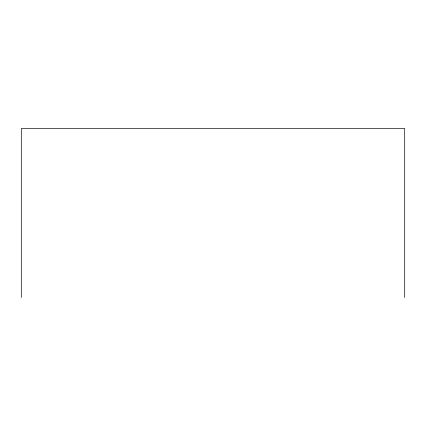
<?xml version="1.0" encoding="UTF-8"?>
<svg xmlns="http://www.w3.org/2000/svg" width="426" height="426" viewBox="0 0 426 426"><rect width="100%" height="100%" fill="white"/><g stroke="black" fill="none" stroke-linecap="round" stroke-linejoin="round"><path stroke-width="0.64" d="M404.7 297.497L404.7 128.503L21.3 128.503L21.3 297.497"/></g></svg>
